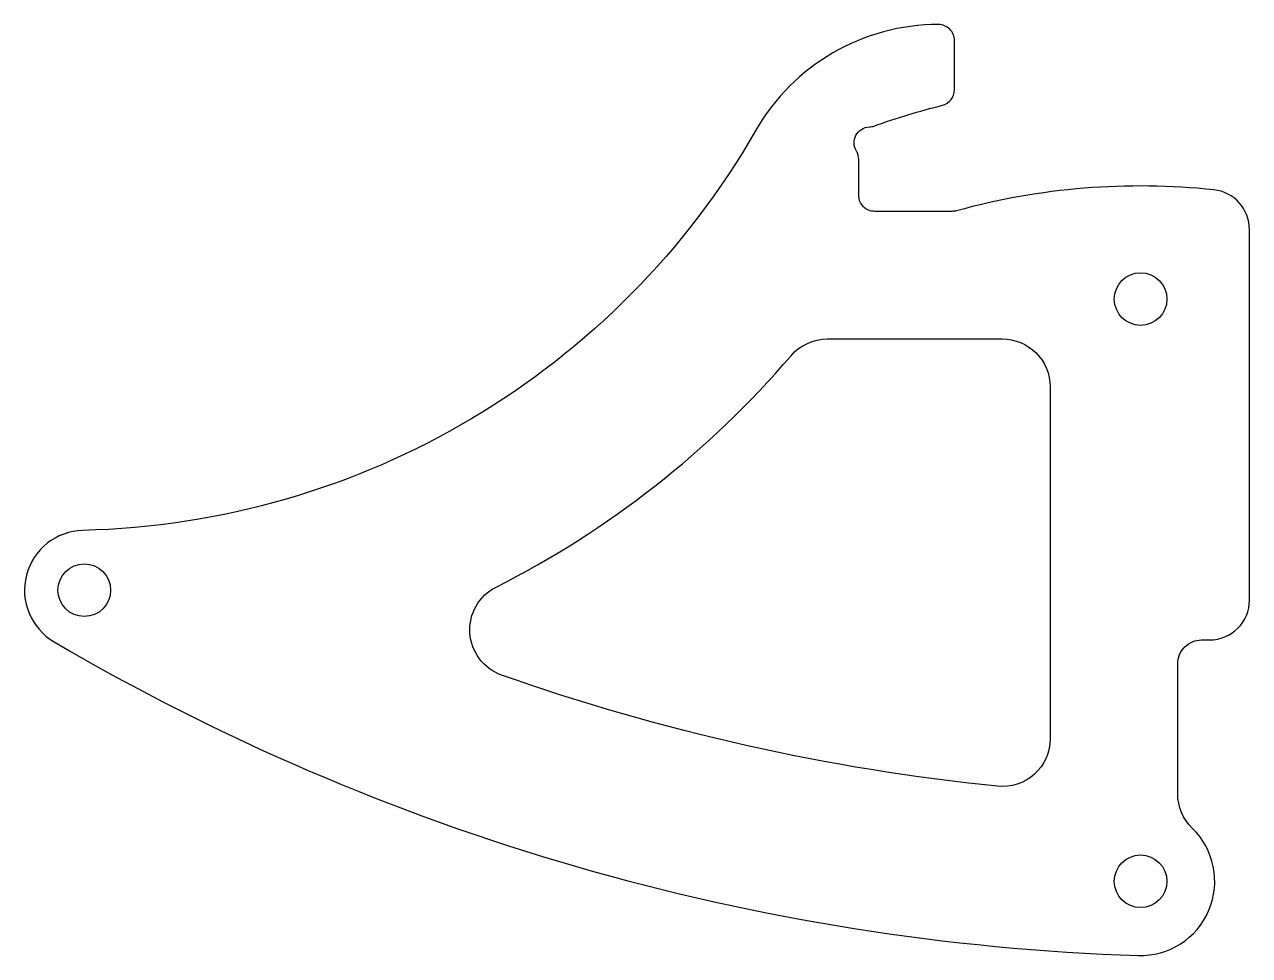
# Model space of a CAD drawing. Header units: millimetres. Extents: x -53.3 to 23.5, y -46.6 to 11.7.
import ezdxf

# ---------------------------------------------------------------- set-up
doc = ezdxf.new("R2010")
doc.units = ezdxf.units.MM

msp = doc.modelspace()

# ---------------------------------------------------------------- linework, layer by layer
for points in [[(16.522, -46.646, 0.685355), (19.91, -38.662, -0.202775), (19, -36.509), (19, -28.368, -0.414214), (20.5, -26.868), (21, -26.868, 0.414214), (23.5, -24.368), (23.5, -1.137, 0.38363), (21.263, 1.349, 0.093654), (5.129, 0.036, -0.067098), (4.864, 0), (0, 0, -0.414214), (-1, 1), (-1, 3.254, 0.137871), (-1.146, 3.775, -0.571366), (-0.335, 5.295, 0.074375), (-0.045, 5.351, -0.022344), (4.247, 6.654, 0.342741), (5, 7.623), (5, 10.714, 0.414214), (4, 11.714, 0.268549), (-7.453, 5.084, -0.262292), (-49.642, -19.999, 0.755203), (-51.453, -26.982, 0.125313)], [(-5.245, -9.048, -0.219013), (-2.967, -8), (8, -8, -0.414214), (11, -11), (11, -33.056, -0.444118), (7.697, -36.04, -0.059929), (-23.39, -29.065, -0.659861), (-23.742, -23.56, 0.098917)]]:
    msp.add_lwpolyline(points, format="xyb", close=True)
for centre in [(16.672, -5.498), (-49.554, -23.748), (16.672, -41.998)]:
    msp.add_circle(centre, 1.65)

doc.saveas('drawing.dxf')
